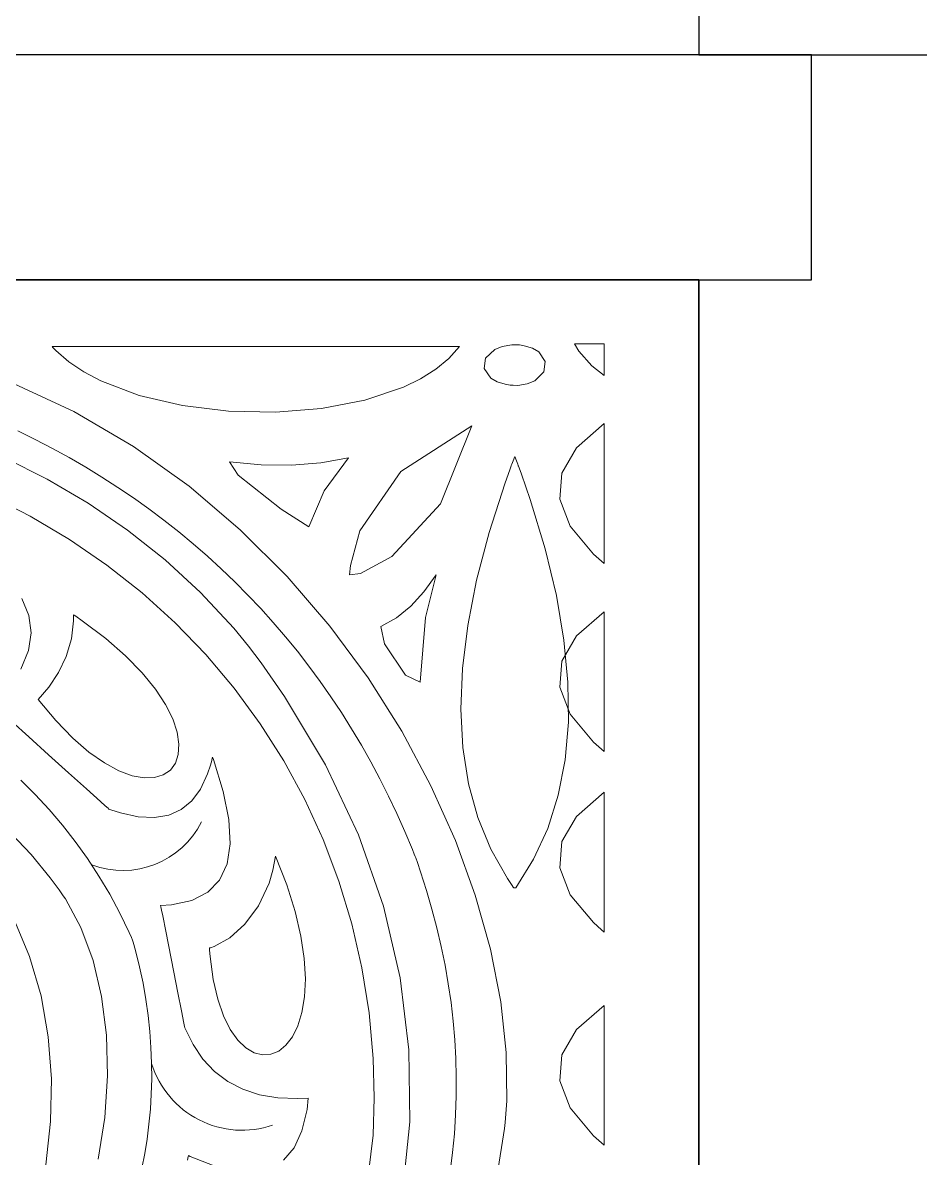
# Model space of a CAD drawing. Header units: inches. Extents: x 249 to 1192, y -18 to 440.
# Drawn here: x 614.608 to 615.007, y 261.748 to 262.252 of the extents above; entities that cross this region are included whole.
import ezdxf

# ---------------------------------------------------------------- set-up
doc = ezdxf.new("R2010")
doc.units = ezdxf.units.IN
doc.header["$MEASUREMENT"] = 0
doc.layers.add('KACA', color=141, linetype='Continuous', lineweight=30)
doc.layers.add('KOLOM', color=5, linetype='Continuous')

# ---------------------------------------------------------------- blocks, each defined once
blk = doc.blocks.new('GORGA')
blk.add_lwpolyline([(366.59218, 151.19092), (367.59218, 151.19092), (367.59218, 149.19092), (366.59218, 149.19092)], close=True)
blk.add_lwpolyline([(366.59218, 151.19092), (367.59218, 151.19092), (367.59218, 149.19092), (366.59218, 149.19092)], close=True)
at = {"lineweight": 9}
for points in [[(366.81929, 150.8), (366.819, 150.80153), (366.81893, 150.80189), (366.81891, 150.80197), (366.81816, 150.80162), (366.80751, 150.79735)], [(366.77675, 150.79989), (366.77202, 150.80544), (366.76847, 150.81294), (366.7661, 150.8224), (366.76573, 150.82747), (366.77043, 150.82726), (366.77927, 150.82761), (366.78739, 150.82899), (366.79476, 150.83139), (366.80139, 150.83482), (366.80729, 150.83927), (366.81245, 150.84475), (366.81687, 150.85125), (366.82056, 150.85877), (366.82066, 150.85931), (366.82096, 150.86083), (366.82205, 150.86633), (366.8236, 150.87419), (366.82541, 150.88339), (366.82899, 150.90158), (366.83035, 150.90847), (366.83083, 150.9109), (366.83114, 150.91249), (366.83126, 150.9131), (366.82639, 150.91337), (366.81736, 150.91525), (366.81025, 150.9189), (366.80505, 150.92432), (366.80178, 150.93151), (366.80042, 150.94046), (366.80098, 150.95118), (366.80346, 150.96368), (366.80785, 150.97794), (366.80819, 150.97889), (366.80833, 150.97845), (366.80858, 150.97738), (366.80913, 150.97532), (366.81038, 150.97145), (366.81349, 150.96477), (366.81741, 150.9595), (366.82214, 150.95562), (366.82768, 150.95316), (366.83402, 150.95209), (366.84118, 150.95244), (366.84914, 150.95418), (366.85343, 150.95558), (366.85431, 150.9559), (366.85435, 150.95595), (366.85463, 150.9562), (366.85589, 150.95733), (366.85798, 150.95922), (366.86415, 150.96479), (366.87216, 150.97203), (366.88102, 150.98003), (366.88975, 150.98792), (366.89737, 150.9948)], [(366.89333, 151.01804), (366.88999, 151.02626), (366.88882, 151.03421), (366.88981, 151.0419), (366.89296, 151.04933)], [(366.6818, 150.79343), (366.67852, 150.81397), (366.67818, 150.81661), (366.67752, 150.82633), (366.67777, 150.84775), (366.6802, 150.87028), (366.68479, 150.89365), (366.69151, 150.91761), (366.70033, 150.94189), (366.71122, 150.96625), (366.72417, 150.99041), (366.73913, 151.01412), (366.75609, 151.03713), (366.77501, 151.05916), (366.79587, 151.07996), (366.81865, 151.09928), (366.84332, 151.11685), (366.86984, 151.13241), (366.8982, 151.1457)], [(366.81929, 150.8), (366.819, 150.80153), (366.81893, 150.80189), (366.81891, 150.80197), (366.81816, 150.80162), (366.80751, 150.79735)], [(366.77675, 150.79989), (366.77202, 150.80544), (366.76847, 150.81294), (366.7661, 150.8224), (366.76573, 150.82747), (366.77043, 150.82726), (366.77927, 150.82761), (366.78739, 150.82899), (366.79476, 150.83139), (366.80139, 150.83482), (366.80729, 150.83927), (366.81245, 150.84475), (366.81687, 150.85125), (366.82056, 150.85877), (366.82066, 150.85931), (366.82096, 150.86083), (366.82205, 150.86633), (366.8236, 150.87419), (366.82541, 150.88339), (366.82899, 150.90158), (366.83035, 150.90847), (366.83083, 150.9109), (366.83114, 150.91249), (366.83126, 150.9131), (366.82639, 150.91337), (366.81736, 150.91525), (366.81025, 150.9189), (366.80505, 150.92432), (366.80178, 150.93151), (366.80042, 150.94046), (366.80098, 150.95118), (366.80346, 150.96368), (366.80785, 150.97794), (366.80819, 150.97889), (366.80833, 150.97845), (366.80858, 150.97738), (366.80913, 150.97532), (366.81038, 150.97145), (366.81349, 150.96477), (366.81741, 150.9595), (366.82214, 150.95562), (366.82768, 150.95316), (366.83402, 150.95209), (366.84118, 150.95244), (366.84914, 150.95418), (366.85343, 150.95558), (366.85431, 150.9559), (366.85435, 150.95595), (366.85463, 150.9562), (366.85589, 150.95733), (366.85798, 150.95922), (366.86415, 150.96479), (366.87216, 150.97203), (366.88102, 150.98003), (366.88975, 150.98792), (366.89737, 150.9948)], [(366.89333, 151.01804), (366.88999, 151.02626), (366.88882, 151.03421), (366.88981, 151.0419), (366.89296, 151.04933)], [(366.6818, 150.79343), (366.67852, 150.81397), (366.67818, 150.81661), (366.67752, 150.82633), (366.67777, 150.84775), (366.6802, 150.87028), (366.68479, 150.89365), (366.69151, 150.91761), (366.70033, 150.94189), (366.71122, 150.96625), (366.72417, 150.99041), (366.73913, 151.01412), (366.75609, 151.03713), (366.77501, 151.05916), (366.79587, 151.07996), (366.81865, 151.09928), (366.84332, 151.11685), (366.86984, 151.13241), (366.8982, 151.1457)], [(366.89463, 151.12382), (366.88693, 151.12004), (366.87934, 151.11609), (366.87188, 151.11199), (366.86454, 151.10774), (366.85733, 151.10333), (366.85024, 151.09876), (366.84329, 151.09404), (366.83647, 151.08918), (366.82977, 151.08416), (366.82322, 151.07899), (366.81679, 151.07367), (366.81051, 151.06821), (366.80436, 151.0626), (366.79836, 151.05685), (366.7925, 151.05095), (366.78678, 151.04491), (366.78121, 151.03872), (366.77578, 151.0324), (366.77051, 151.02594), (366.76538, 151.01933), (366.76041, 151.01259), (366.75559, 151.00572), (366.75092, 150.9987), (366.74642, 150.99156), (366.74207, 150.98428), (366.73788, 150.97687), (366.73386, 150.96932), (366.72999, 150.96165), (366.7263, 150.95384), (366.72277, 150.94591), (366.71941, 150.93786), (366.71859, 150.93582), (366.71819, 150.9348), (366.71796, 150.93418), (366.71723, 150.93211), (366.71581, 150.92796), (366.71315, 150.91968), (366.71073, 150.9114), (366.70856, 150.90312), (366.70662, 150.89485), (366.70493, 150.88657), (366.70348, 150.8783), (366.70228, 150.87001), (366.70132, 150.86172), (366.70061, 150.85342), (366.70015, 150.84511), (366.69994, 150.83678), (366.69997, 150.82844), (366.70026, 150.82007), (366.7008, 150.81169), (366.70159, 150.80328), (366.70263, 150.79485)], [(366.89336, 150.96872), (366.88693, 150.96234), (366.88075, 150.95567), (366.87482, 150.94871), (366.86916, 150.94147), (366.86378, 150.93394), (366.85868, 150.92612), (366.85388, 150.91803), (366.84938, 150.90965), (366.84519, 150.901), (366.84419, 150.89879), (366.8437, 150.89768), (366.8434, 150.89672), (366.8424, 150.89305), (366.8406, 150.88574), (366.83908, 150.87848), (366.83782, 150.87127), (366.83681, 150.86411), (366.83605, 150.85701), (366.83554, 150.84998), (366.83527, 150.84302), (366.83523, 150.83612), (366.83542, 150.8293), (366.83583, 150.82255), (366.83646, 150.81589), (366.83729, 150.80931), (366.83834, 150.80282), (366.83958, 150.79642)], [(366.89463, 151.12382), (366.88693, 151.12004), (366.87934, 151.11609), (366.87188, 151.11199), (366.86454, 151.10774), (366.85733, 151.10333), (366.85024, 151.09876), (366.84329, 151.09404), (366.83647, 151.08918), (366.82977, 151.08416), (366.82322, 151.07899), (366.81679, 151.07367), (366.81051, 151.06821), (366.80436, 151.0626), (366.79836, 151.05685), (366.7925, 151.05095), (366.78678, 151.04491), (366.78121, 151.03872), (366.77578, 151.0324), (366.77051, 151.02594), (366.76538, 151.01933), (366.76041, 151.01259), (366.75559, 151.00572), (366.75092, 150.9987), (366.74642, 150.99156), (366.74207, 150.98428), (366.73788, 150.97687), (366.73386, 150.96932), (366.72999, 150.96165), (366.7263, 150.95384), (366.72277, 150.94591), (366.71941, 150.93786), (366.71859, 150.93582), (366.71819, 150.9348), (366.71796, 150.93418), (366.71723, 150.93211), (366.71581, 150.92796), (366.71315, 150.91968), (366.71073, 150.9114), (366.70856, 150.90312), (366.70662, 150.89485), (366.70493, 150.88657), (366.70348, 150.8783), (366.70228, 150.87001), (366.70132, 150.86172), (366.70061, 150.85342), (366.70015, 150.84511), (366.69994, 150.83678), (366.69997, 150.82844), (366.70026, 150.82007), (366.7008, 150.81169), (366.70159, 150.80328), (366.70263, 150.79485)], [(366.89336, 150.96872), (366.88693, 150.96234), (366.88075, 150.95567), (366.87482, 150.94871), (366.86916, 150.94147), (366.86378, 150.93394), (366.85868, 150.92612), (366.85388, 150.91803), (366.84938, 150.90965), (366.84519, 150.901), (366.84419, 150.89879), (366.8437, 150.89768), (366.8434, 150.89672), (366.8424, 150.89305), (366.8406, 150.88574), (366.83908, 150.87848), (366.83782, 150.87127), (366.83681, 150.86411), (366.83605, 150.85701), (366.83554, 150.84998), (366.83527, 150.84302), (366.83523, 150.83612), (366.83542, 150.8293), (366.83583, 150.82255), (366.83646, 150.81589), (366.83729, 150.80931), (366.83834, 150.80282), (366.83958, 150.79642)], [(366.90051, 151.11189), (366.88162, 151.10239), (366.8634, 151.09167), (366.84593, 151.07972), (366.82929, 151.0665), (366.81355, 151.052), (366.79881, 151.03618), (366.79221, 151.02817), (366.78664, 151.0208), (366.77619, 151.00589), (366.75798, 150.97547), (366.74337, 150.94437), (366.73233, 150.91279), (366.72487, 150.8809), (366.72097, 150.84889), (366.72062, 150.81694), (366.72381, 150.78523)], [(366.9068, 150.95449), (366.8887, 150.93573), (366.88032, 150.92539), (366.87631, 150.91998), (366.87448, 150.91739), (366.87351, 150.91594), (366.86664, 150.90321), (366.86128, 150.88866), (366.85749, 150.87262), (366.85532, 150.85544), (366.85482, 150.83744), (366.85606, 150.81895), (366.85907, 150.80032)], [(366.88226, 150.79791), (366.88019, 150.8171), (366.8798, 150.8361), (366.88116, 150.85476), (366.88435, 150.87293), (366.88944, 150.89046), (366.89649, 150.90719)], [(366.74082, 150.77844), (366.73689, 150.81099), (366.73636, 150.82766), (366.73684, 150.84507), (366.73868, 150.86544), (366.74185, 150.8854), (366.74632, 150.90489), (366.75205, 150.92387), (366.75902, 150.9423), (366.76719, 150.96012), (366.77652, 150.9773), (366.78699, 150.99378), (366.79855, 151.00953), (366.81118, 151.02449), (366.82485, 151.03862), (366.83951, 151.05188), (366.85514, 151.06423), (366.8717, 151.07561), (366.88916, 151.08597), (366.90749, 151.09529)], [(366.90051, 151.11189), (366.88162, 151.10239), (366.8634, 151.09167), (366.84593, 151.07972), (366.82929, 151.0665), (366.81355, 151.052), (366.79881, 151.03618), (366.79221, 151.02817), (366.78664, 151.0208), (366.77619, 151.00589), (366.75798, 150.97547), (366.74337, 150.94437), (366.73233, 150.91279), (366.72487, 150.8809), (366.72097, 150.84889), (366.72062, 150.81694), (366.72381, 150.78523)], [(366.9068, 150.95449), (366.8887, 150.93573), (366.88032, 150.92539), (366.87631, 150.91998), (366.87448, 150.91739), (366.87351, 150.91594), (366.86664, 150.90321), (366.86128, 150.88866), (366.85749, 150.87262), (366.85532, 150.85544), (366.85482, 150.83744), (366.85606, 150.81895), (366.85907, 150.80032)], [(366.88226, 150.79791), (366.88019, 150.8171), (366.8798, 150.8361), (366.88116, 150.85476), (366.88435, 150.87293), (366.88944, 150.89046), (366.89649, 150.90719)], [(366.74082, 150.77844), (366.73689, 150.81099), (366.73636, 150.82766), (366.73684, 150.84507), (366.73868, 150.86544), (366.74185, 150.8854), (366.74632, 150.90489), (366.75205, 150.92387), (366.75902, 150.9423), (366.76719, 150.96012), (366.77652, 150.9773), (366.78699, 150.99378), (366.79855, 151.00953), (366.81118, 151.02449), (366.82485, 151.03862), (366.83951, 151.05188), (366.85514, 151.06423), (366.8717, 151.07561), (366.88916, 151.08597), (366.90749, 151.09529)]]:
    blk.add_lwpolyline(points, dxfattribs=at)
for points in [[(366.63427, 151.16245), (366.63427, 151.15637), (366.63427, 151.14838), (366.63969, 151.15279), (366.64558, 151.15926), (366.6475, 151.16245), (366.64441, 151.16245), (366.63998, 151.16245), (366.636, 151.16245)], [(366.63427, 151.16245), (366.63427, 151.15637), (366.63427, 151.14838), (366.63969, 151.15279), (366.64558, 151.15926), (366.6475, 151.16245), (366.64441, 151.16245), (366.63998, 151.16245), (366.636, 151.16245)], [(366.67528, 151.16212), (366.67951, 151.16135), (366.68287, 151.16001), (366.68695, 151.15612), (366.68753, 151.15154), (366.6846, 151.14732), (366.68183, 151.14568), (366.67818, 151.14454), (366.67603, 151.14419), (366.67526, 151.14412), (366.67526, 151.14412), (366.67521, 151.14411), (366.67461, 151.14408), (366.67266, 151.14401), (366.66843, 151.14478), (366.66507, 151.14613), (366.66099, 151.15004), (366.6604, 151.15465), (366.66332, 151.1589), (366.66609, 151.16055), (366.66974, 151.16169), (366.67189, 151.16204), (366.67266, 151.16212), (366.67266, 151.16212), (366.67269, 151.16212), (366.67307, 151.16212), (366.67528, 151.16212)], [(366.67528, 151.16212), (366.67951, 151.16135), (366.68287, 151.16001), (366.68695, 151.15612), (366.68753, 151.15154), (366.6846, 151.14732), (366.68183, 151.14568), (366.67818, 151.14454), (366.67603, 151.14419), (366.67526, 151.14412), (366.67526, 151.14412), (366.67521, 151.14411), (366.67461, 151.14408), (366.67266, 151.14401), (366.66843, 151.14478), (366.66507, 151.14613), (366.66099, 151.15004), (366.6604, 151.15465), (366.66332, 151.1589), (366.66609, 151.16055), (366.66974, 151.16169), (366.67189, 151.16204), (366.67266, 151.16212), (366.67266, 151.16212), (366.67269, 151.16212), (366.67307, 151.16212), (366.67528, 151.16212)], [(366.69846, 151.16127), (366.70327, 151.15599), (366.70909, 151.15124), (366.71585, 151.14702), (366.72342, 151.14333), (366.7406, 151.13752), (366.75983, 151.13381), (366.78029, 151.13218), (366.80113, 151.1326), (366.82156, 151.13506), (366.84073, 151.13954), (366.85783, 151.14603), (366.86535, 151.15003), (366.87204, 151.15452), (366.87781, 151.1595), (366.87909, 151.16082), (366.87949, 151.16127), (366.87937, 151.16127), (366.87747, 151.16127), (366.87348, 151.16127), (366.86762, 151.16127), (366.86013, 151.16127), (366.85121, 151.16127), (366.84111, 151.16127), (366.83003, 151.16127), (366.80587, 151.16127), (366.75574, 151.16127), (366.73337, 151.16127), (366.72363, 151.16127), (366.71517, 151.16127), (366.7082, 151.16127), (366.70294, 151.16127), (366.69962, 151.16127), (366.69846, 151.16127)], [(366.69846, 151.16127), (366.70327, 151.15599), (366.70909, 151.15124), (366.71585, 151.14702), (366.72342, 151.14333), (366.7406, 151.13752), (366.75983, 151.13381), (366.78029, 151.13218), (366.80113, 151.1326), (366.82156, 151.13506), (366.84073, 151.13954), (366.85783, 151.14603), (366.86535, 151.15003), (366.87204, 151.15452), (366.87781, 151.1595), (366.87909, 151.16082), (366.87949, 151.16127), (366.87937, 151.16127), (366.87747, 151.16127), (366.87348, 151.16127), (366.86762, 151.16127), (366.86013, 151.16127), (366.85121, 151.16127), (366.84111, 151.16127), (366.83003, 151.16127), (366.80587, 151.16127), (366.75574, 151.16127), (366.73337, 151.16127), (366.72363, 151.16127), (366.71517, 151.16127), (366.7082, 151.16127), (366.70294, 151.16127), (366.69962, 151.16127), (366.69846, 151.16127)], [(366.63427, 151.12706), (366.64649, 151.1163), (366.65306, 151.10513), (366.654, 151.09355), (366.6493, 151.08156), (366.63897, 151.06916), (366.6355, 151.066), (366.63427, 151.06498), (366.63427, 151.06564), (366.63427, 151.07465), (366.63427, 151.10741), (366.63427, 151.12133), (366.63427, 151.12706)], [(366.63427, 151.12706), (366.64649, 151.1163), (366.65306, 151.10513), (366.654, 151.09355), (366.6493, 151.08156), (366.63897, 151.06916), (366.6355, 151.066), (366.63427, 151.06498), (366.63427, 151.06564), (366.63427, 151.07465), (366.63427, 151.10741), (366.63427, 151.12133), (366.63427, 151.12706)], [(366.69297, 151.12609), (366.70689, 151.0915), (366.72864, 151.06804), (366.74246, 151.06049), (366.74739, 151.05998), (366.7469, 151.06406), (366.74283, 151.07947), (366.72462, 151.10579), (366.69297, 151.12609)], [(366.69297, 151.12609), (366.70689, 151.0915), (366.72864, 151.06804), (366.74246, 151.06049), (366.74739, 151.05998), (366.7469, 151.06406), (366.74283, 151.07947), (366.72462, 151.10579), (366.69297, 151.12609)], [(366.67396, 151.11254), (366.6741, 151.11216), (366.67445, 151.11123), (366.67527, 151.10904), (366.6755, 151.10844), (366.67551, 151.10839), (366.67551, 151.10839), (366.67551, 151.10839), (366.67569, 151.10791), (366.67622, 151.10648), (366.67825, 151.10079), (366.6854, 151.07866), (366.69094, 151.05754), (366.69486, 151.03744), (366.69718, 151.01835), (366.69788, 151.00026), (366.69698, 150.98319), (366.69446, 150.96714), (366.69034, 150.95209), (366.6846, 150.93806), (366.67725, 150.92504), (366.67517, 150.92194), (366.67463, 150.92117), (366.67445, 150.92092), (366.67445, 150.92092), (366.67444, 150.92092), (366.6743, 150.92092), (366.67347, 150.92092), (366.66559, 150.9336), (366.65932, 150.9473), (366.65465, 150.96201), (366.6516, 150.97773), (366.65016, 150.99446), (366.65033, 151.01221), (366.65211, 151.03096), (366.65549, 151.05073), (366.66049, 151.07151), (366.6671, 151.0933), (366.67101, 151.10458), (366.67205, 151.10743), (366.67232, 151.10815), (366.6724, 151.10839), (366.6724, 151.10839), (366.67241, 151.10839), (366.67242, 151.10844), (366.67265, 151.10904), (366.67347, 151.11123), (366.67382, 151.11216), (366.67396, 151.11254)], [(366.67396, 151.11254), (366.6741, 151.11216), (366.67445, 151.11123), (366.67527, 151.10904), (366.6755, 151.10844), (366.67551, 151.10839), (366.67551, 151.10839), (366.67551, 151.10839), (366.67569, 151.10791), (366.67622, 151.10648), (366.67825, 151.10079), (366.6854, 151.07866), (366.69094, 151.05754), (366.69486, 151.03744), (366.69718, 151.01835), (366.69788, 151.00026), (366.69698, 150.98319), (366.69446, 150.96714), (366.69034, 150.95209), (366.6846, 150.93806), (366.67725, 150.92504), (366.67517, 150.92194), (366.67463, 150.92117), (366.67445, 150.92092), (366.67445, 150.92092), (366.67444, 150.92092), (366.6743, 150.92092), (366.67347, 150.92092), (366.66559, 150.9336), (366.65932, 150.9473), (366.65465, 150.96201), (366.6516, 150.97773), (366.65016, 150.99446), (366.65033, 151.01221), (366.65211, 151.03096), (366.65549, 151.05073), (366.66049, 151.07151), (366.6671, 151.0933), (366.67101, 151.10458), (366.67205, 151.10743), (366.67232, 151.10815), (366.6724, 151.10839), (366.6724, 151.10839), (366.67241, 151.10839), (366.67242, 151.10844), (366.67265, 151.10904), (366.67347, 151.11123), (366.67382, 151.11216), (366.67396, 151.11254)], [(366.7478, 151.11193), (366.75861, 151.09719), (366.76538, 151.08127), (366.77777, 151.08911), (366.79681, 151.10416), (366.80073, 151.11015), (366.78661, 151.10881), (366.77309, 151.10865), (366.76015, 151.1097)], [(366.7478, 151.11193), (366.75861, 151.09719), (366.76538, 151.08127), (366.77777, 151.08911), (366.79681, 151.10416), (366.80073, 151.11015), (366.78661, 151.10881), (366.77309, 151.10865), (366.76015, 151.1097)], [(366.70886, 151.05986), (366.71366, 151.04103), (366.71605, 151.01223), (366.72245, 151.01539), (366.73185, 151.02928), (366.73344, 151.03689), (366.72656, 151.04082), (366.72018, 151.04596), (366.71428, 151.05231)], [(366.70886, 151.05986), (366.71366, 151.04103), (366.71605, 151.01223), (366.72245, 151.01539), (366.73185, 151.02928), (366.73344, 151.03689), (366.72656, 151.04082), (366.72018, 151.04596), (366.71428, 151.05231)], [(366.63427, 151.04354), (366.64649, 151.03278), (366.65306, 151.02161), (366.654, 151.01003), (366.6493, 150.99804), (366.63897, 150.98564), (366.6355, 150.98248), (366.63427, 150.98146), (366.63427, 150.98212), (366.63427, 150.99112), (366.63427, 151.02388), (366.63427, 151.03781), (366.63427, 151.04354)], [(366.63427, 151.04354), (366.64649, 151.03278), (366.65306, 151.02161), (366.654, 151.01003), (366.6493, 150.99804), (366.63897, 150.98564), (366.6355, 150.98248), (366.63427, 150.98146), (366.63427, 150.98212), (366.63427, 150.99112), (366.63427, 151.02388), (366.63427, 151.03781), (366.63427, 151.04354)], [(366.88561, 151.00449), (366.87785, 150.99516), (366.87033, 150.98742), (366.8631, 150.98117), (366.85625, 150.97635), (366.84984, 150.97288), (366.84394, 150.97069), (366.83863, 150.9697), (366.83398, 150.96983), (366.83006, 150.97101), (366.82694, 150.97316), (366.8247, 150.97622), (366.8234, 150.98009), (366.82311, 150.98471), (366.82392, 150.99), (366.82589, 150.99589), (366.82909, 151.0023), (366.8336, 151.00915), (366.83948, 151.01637), (366.84681, 151.02389), (366.85566, 151.03162), (366.8661, 151.0395), (366.86897, 151.04148), (366.8697, 151.04197), (366.86994, 151.0421), (366.86994, 151.04197), (366.86992, 151.04147), (366.8699, 151.03945), (366.87085, 151.03143), (366.87318, 151.0237), (366.87661, 151.01648), (366.88085, 151.01), (366.88561, 151.00449)], [(366.88561, 151.00449), (366.87785, 150.99516), (366.87033, 150.98742), (366.8631, 150.98117), (366.85625, 150.97635), (366.84984, 150.97288), (366.84394, 150.97069), (366.83863, 150.9697), (366.83398, 150.96983), (366.83006, 150.97101), (366.82694, 150.97316), (366.8247, 150.97622), (366.8234, 150.98009), (366.82311, 150.98471), (366.82392, 150.99), (366.82589, 150.99589), (366.82909, 151.0023), (366.8336, 151.00915), (366.83948, 151.01637), (366.84681, 151.02389), (366.85566, 151.03162), (366.8661, 151.0395), (366.86897, 151.04148), (366.8697, 151.04197), (366.86994, 151.0421), (366.86994, 151.04197), (366.86992, 151.04147), (366.8699, 151.03945), (366.87085, 151.03143), (366.87318, 151.0237), (366.87661, 151.01648), (366.88085, 151.01), (366.88561, 151.00449)], [(366.63427, 150.96334), (366.64649, 150.95257), (366.65306, 150.9414), (366.654, 150.92982), (366.6493, 150.91783), (366.63897, 150.90544), (366.6355, 150.90227), (366.63427, 150.90126), (366.63427, 150.90191), (366.63427, 150.91092), (366.63427, 150.94368), (366.63427, 150.9576), (366.63427, 150.96334)], [(366.63427, 150.96334), (366.64649, 150.95257), (366.65306, 150.9414), (366.654, 150.92982), (366.6493, 150.91783), (366.63897, 150.90544), (366.6355, 150.90227), (366.63427, 150.90126), (366.63427, 150.90191), (366.63427, 150.91092), (366.63427, 150.94368), (366.63427, 150.9576), (366.63427, 150.96334)], [(366.78024, 150.93489), (366.77523, 150.92219), (366.7715, 150.91037), (366.76895, 150.89946), (366.76748, 150.8895), (366.76698, 150.88051), (366.76735, 150.87251), (366.7685, 150.86553), (366.77032, 150.8596), (366.77272, 150.85475), (366.77558, 150.85101), (366.77882, 150.84839), (366.78232, 150.84694), (366.78599, 150.84667), (366.78973, 150.84761), (366.79344, 150.84979), (366.79701, 150.85324), (366.80035, 150.85798), (366.80335, 150.86404), (366.80592, 150.87146), (366.80794, 150.88024), (366.80933, 150.89043), (366.80957, 150.8932), (366.8096, 150.89415), (366.8095, 150.89418), (366.80909, 150.8943), (366.80741, 150.89487), (366.80055, 150.89865), (366.79384, 150.90472), (366.78784, 150.9129), (366.78312, 150.92302), (366.78142, 150.92875), (366.78024, 150.93489)], [(366.78024, 150.93489), (366.77523, 150.92219), (366.7715, 150.91037), (366.76895, 150.89946), (366.76748, 150.8895), (366.76698, 150.88051), (366.76735, 150.87251), (366.7685, 150.86553), (366.77032, 150.8596), (366.77272, 150.85475), (366.77558, 150.85101), (366.77882, 150.84839), (366.78232, 150.84694), (366.78599, 150.84667), (366.78973, 150.84761), (366.79344, 150.84979), (366.79701, 150.85324), (366.80035, 150.85798), (366.80335, 150.86404), (366.80592, 150.87146), (366.80794, 150.88024), (366.80933, 150.89043), (366.80957, 150.8932), (366.8096, 150.89415), (366.8095, 150.89418), (366.80909, 150.8943), (366.80741, 150.89487), (366.80055, 150.89865), (366.79384, 150.90472), (366.78784, 150.9129), (366.78312, 150.92302), (366.78142, 150.92875), (366.78024, 150.93489)], [(366.63427, 150.86867), (366.64649, 150.85791), (366.65306, 150.84674), (366.654, 150.83516), (366.6493, 150.82317), (366.63897, 150.81078), (366.6355, 150.80761), (366.63427, 150.8066), (366.63427, 150.80725), (366.63427, 150.81626), (366.63427, 150.84902), (366.63427, 150.86294), (366.63427, 150.86867)], [(366.63427, 150.86867), (366.64649, 150.85791), (366.65306, 150.84674), (366.654, 150.83516), (366.6493, 150.82317), (366.63897, 150.81078), (366.6355, 150.80761), (366.63427, 150.8066), (366.63427, 150.80725), (366.63427, 150.81626), (366.63427, 150.84902), (366.63427, 150.86294), (366.63427, 150.86867)]]:
    blk.add_lwpolyline(points, close=True, dxfattribs=at)
for points in [[(366.81307, 150.95018, 0.38135), (366.86182, 150.93103)], [(366.81307, 150.95018, 0.38135), (366.86182, 150.93103)], [(366.7815, 150.81544, 0.421319), (366.83526, 150.84281)], [(366.7815, 150.81544, 0.421319), (366.83526, 150.84281)]]:
    blk.add_lwpolyline(points, format="xyb", dxfattribs=at)
blk = doc.blocks.new('tampak depan')
at = {"layer": 'KOLOM'}
for points in [[(699.59818, 337.56691), (700.59818, 337.56691), (700.59818, 337.06691), (699.59818, 337.06691)], [(700.64818, 337.06691), (699.54818, 337.06691), (699.54818, 336.96691), (700.64818, 336.96691)], [(699.59818, 336.96691), (700.59818, 336.96691), (700.59818, 334.96691), (699.59818, 334.96691)]]:
    blk.add_lwpolyline(points, close=True, dxfattribs=at)
blk.add_lwpolyline([(700.59818, 337.06691), (707.59818, 337.06691)], dxfattribs=at)
at = {"layer": 'KACA', "xscale": -1}
blk.add_blockref('GORGA', (1067.19036, 185.776), dxfattribs=at)

msp = doc.modelspace()

# ---------------------------------------------------------------- block references
at = {"layer": 'KOLOM'}
msp.add_blockref('tampak depan', (-85.68993, -74.82902), dxfattribs=at)

doc.saveas('drawing.dxf')
